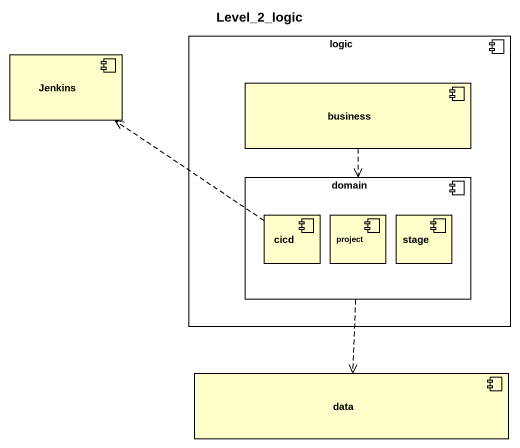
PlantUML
@startuml
title Level_2_logic
component logic {
  component business
  component domain {
    component cicd
    component project
    component stage
  }
}
component Jenkins
component data
business ..> domain
domain ..> data
cicd .up.> Jenkins
@enduml
